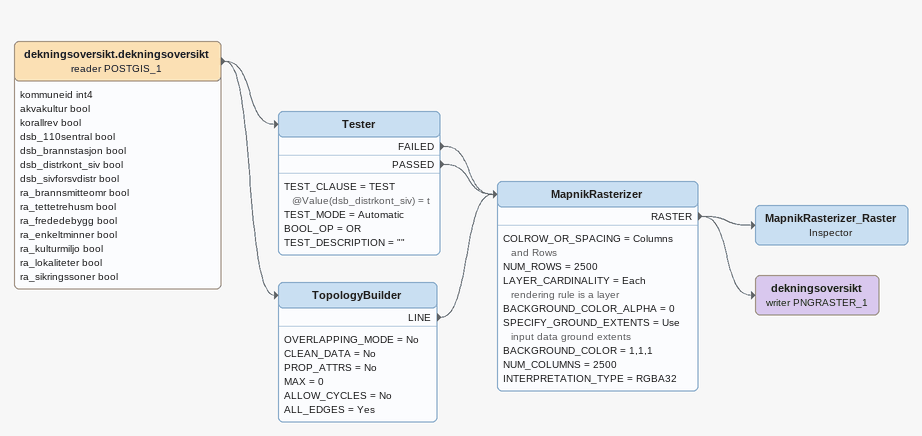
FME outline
dekningsoversikt.dekningsoversikt (reader POSTGIS_1)
    attributes: kommuneid int4, akvakultur bool, korallrev bool, dsb_110sentral bool, dsb_brannstasjon bool, dsb_distrkont_siv bool, dsb_sivforsvdistr bool, ra_brannsmitteomr bool, ra_tettetrehusm bool, ra_frededebygg bool, ra_enkeltminner bool, ra_kulturmiljo bool, ra_lokaliteter bool, ra_sikringssoner bool
    -> Tester
    -> TopologyBuilder
Tester
    TEST_CLAUSE = TEST @Value(dsb_distrkont_siv) = t
    TEST_MODE = Automatic
    BOOL_OP = OR
    TEST_DESCRIPTION = ""
    FAILED -> MapnikRasterizer
    PASSED -> MapnikRasterizer
TopologyBuilder
    OVERLAPPING_MODE = No
    CLEAN_DATA = No
    PROP_ATTRS = No
    MAX = 0
    ALLOW_CYCLES = No
    ALL_EDGES = Yes
    LINE -> MapnikRasterizer
MapnikRasterizer
    COLROW_OR_SPACING = Columns and Rows
    NUM_ROWS = 2500
    LAYER_CARDINALITY = Each rendering rule is a layer
    BACKGROUND_COLOR_ALPHA = 0
    SPECIFY_GROUND_EXTENTS = Use input data ground extents
    BACKGROUND_COLOR = 1,1,1
    NUM_COLUMNS = 2500
    INTERPRETATION_TYPE = RGBA32
    RASTER -> MapnikRasterizer_Raster
    RASTER -> dekningsoversikt (writer PNGRASTER_1)
MapnikRasterizer_Raster: Inspector
dekningsoversikt (writer PNGRASTER_1)
